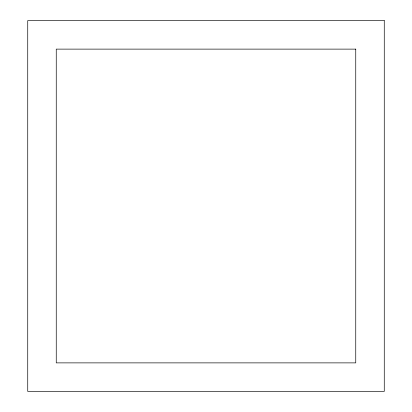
<?xml version="1.0" encoding="UTF-8"?>
<svg xmlns="http://www.w3.org/2000/svg" width="412" height="412" viewBox="0 0 412 412"><rect width="100%" height="100%" fill="white"/><g stroke="black" fill="none" stroke-linecap="round" stroke-linejoin="round"><path stroke-width="0.62" d="M384.267 20.6L27.733 20.6L27.733 391.4L384.267 391.4L384.267 20.6M355.747 49.121L56.253 49.121L56.253 362.879L355.747 362.879L355.747 49.121"/></g></svg>
